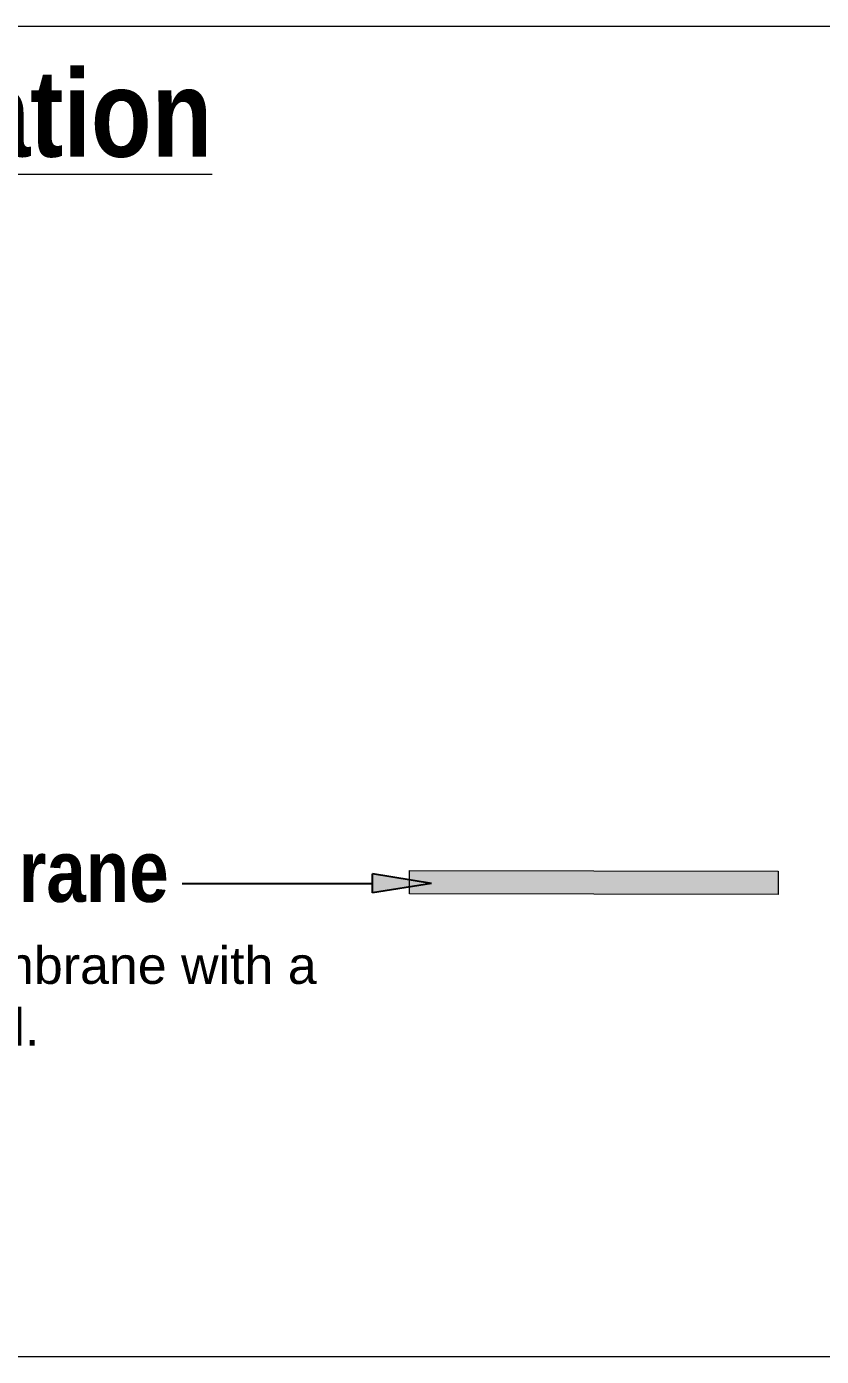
# Model space of a CAD drawing. Header units: inches. Extents: x -441 to 7, y -96 to 2.
# Drawn here: x 2.443 to 3.706, y 0 to 2.113 of the extents above; entities that cross this region are included whole.
import ezdxf

# ---------------------------------------------------------------- set-up
doc = ezdxf.new("R2010")
doc.units = ezdxf.units.IN
doc.header["$MEASUREMENT"] = 0
doc.layers.add('RamProof SYSTEM LIQUID', color=140, linetype='Continuous', lineweight=0, true_color=0x00bfff)
doc.layers.add('Text', color=20, linetype='Continuous', lineweight=0)
doc.layers.add('Vector Picture Geometry', color=6, linetype='Continuous', lineweight=0)
doc.styles.add('GENERATED_STYLE_1', font='ARIALN.TTF')
doc.styles.add('GENERATED_STYLE_6', font='ARIALNB.TTF')
doc.styles.get("Standard").update_dxf_attribs({"font": 'arial.ttf'})

msp = doc.modelspace()

# ---------------------------------------------------------------- hatches: boundary and pattern name
h = msp.add_hatch(color=256)
h.dxf.hatch_style = 1
h.paths.add_polyline_path([(3.0864, 0.7518), (2.9923, 0.7667), (2.9923, 0.7369)])
at = {"layer": 'RamProof SYSTEM LIQUID'}
h = msp.add_hatch(color=256, dxfattribs=at)
h.dxf.hatch_style = 1
h.paths.add_polyline_path([(3.0515, 0.7349), (3.0515, 0.7721), (3.6372, 0.7713), (3.6372, 0.7341)])

# ---------------------------------------------------------------- linework, layer by layer
for p, q in [((3.0864, 0.7518), (2.9923, 0.7667)), ((2.9923, 0.7369), (2.9923, 0.7667)), ((2.6901, 0.7518), (2.9923, 0.7518)), ((3.0864, 0.7518), (2.9923, 0.7369))]:
    msp.add_line(p, q)
msp.add_lwpolyline([(3.0515, 0.7349), (3.0515, 0.7721), (3.6372, 0.7713), (3.6372, 0.7341)], close=True, dxfattribs=at)
at = {"layer": 'Vector Picture Geometry', "color": 7, "linetype": 'Continuous', "flags": 128}
msp.add_lwpolyline([(0, 0), (6.857, 0), (6.857, 2.1134), (0, 2.1134)], close=True, dxfattribs=at)

# ---------------------------------------------------------------- texts
at = {"layer": 'Text', "attachment_point": 1}
for s, insert, char_height, style in [('\\A1;\\pxql,t4.57143,8.57141;{\\LRamProof GC - System Information}', (0.0897, 2.0443), 0.137795, 'GENERATED_STYLE_6'), ('\\pxi-3,l3,t3;{\\fArial Narrow|b1|i0|c0|p34;RamProof GC Single Component WP Membrane}', (0.0943, 0.8207), 0.098425, 'GENERATED_STYLE_1')]:
    msp.add_mtext(s, dxfattribs=dict(at, insert=insert, char_height=char_height, style=style))
at = {"layer": 'Text', "insert": (0.1017, 0.6511), "char_height": 0.0590551, "width": 3.030801, "attachment_point": 1}
msp.add_mtext('Apply 60 or 120 mils (see warranty) of RamProof GC® WP Membrane with a brush, roller, squeegee, or sprayer at the rate of 20-40 sq. ft./gal. ', dxfattribs=at)

doc.saveas('drawing.dxf')
